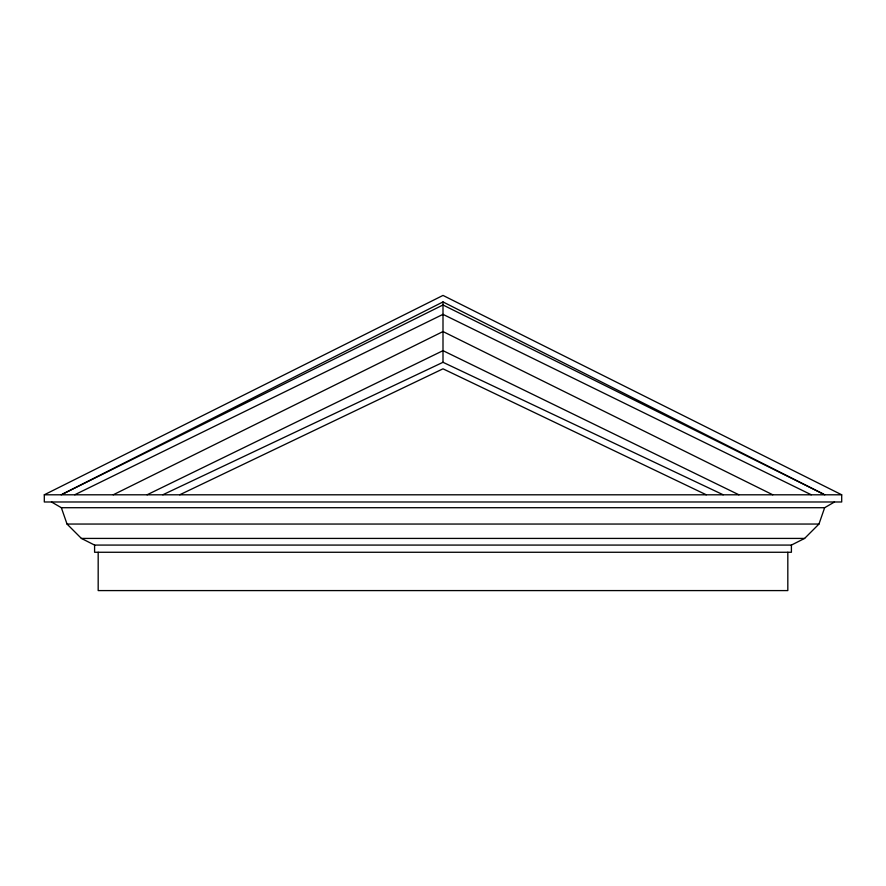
<?xml version="1.0" encoding="UTF-8"?>
<svg xmlns="http://www.w3.org/2000/svg" width="886" height="886" viewBox="0 0 886 886"><rect width="100%" height="100%" fill="white"/><g stroke="black" fill="none" stroke-linecap="round" stroke-linejoin="round"><path stroke-width="1.33" d="M51.488 501.985L61.355 507.711L67.026 524.047L81.39 538.422L94.592 545.078L791.408 545.078L804.61 538.422L818.974 524.047L824.644 507.711L834.512 501.985M61.223 494.787L443 301.927L824.777 494.787M44.3 494.787L443 295.415L841.7 494.787L841.7 501.985L44.3 501.985L44.3 494.798L841.7 494.798M62.463 494.166L443 304.972L823.537 494.166M113.231 494.787L443 331.552L772.769 494.787M74.723 494.787L443 314.353L811.277 494.787M147.087 494.787L443 350.657L738.913 494.787M179.714 494.787L443 368.82L706.286 494.787M162.791 494.787L443 362.296L723.209 494.787M61.355 507.711L824.644 507.711M67.026 524.047L818.974 524.047M81.39 538.422L804.61 538.422M791.408 545.078L791.408 552.266L94.592 552.266L94.592 545.078M787.82 552.266L787.82 590.585L98.18 590.585L98.18 552.266M443 301.927L443 362.296"/></g></svg>
